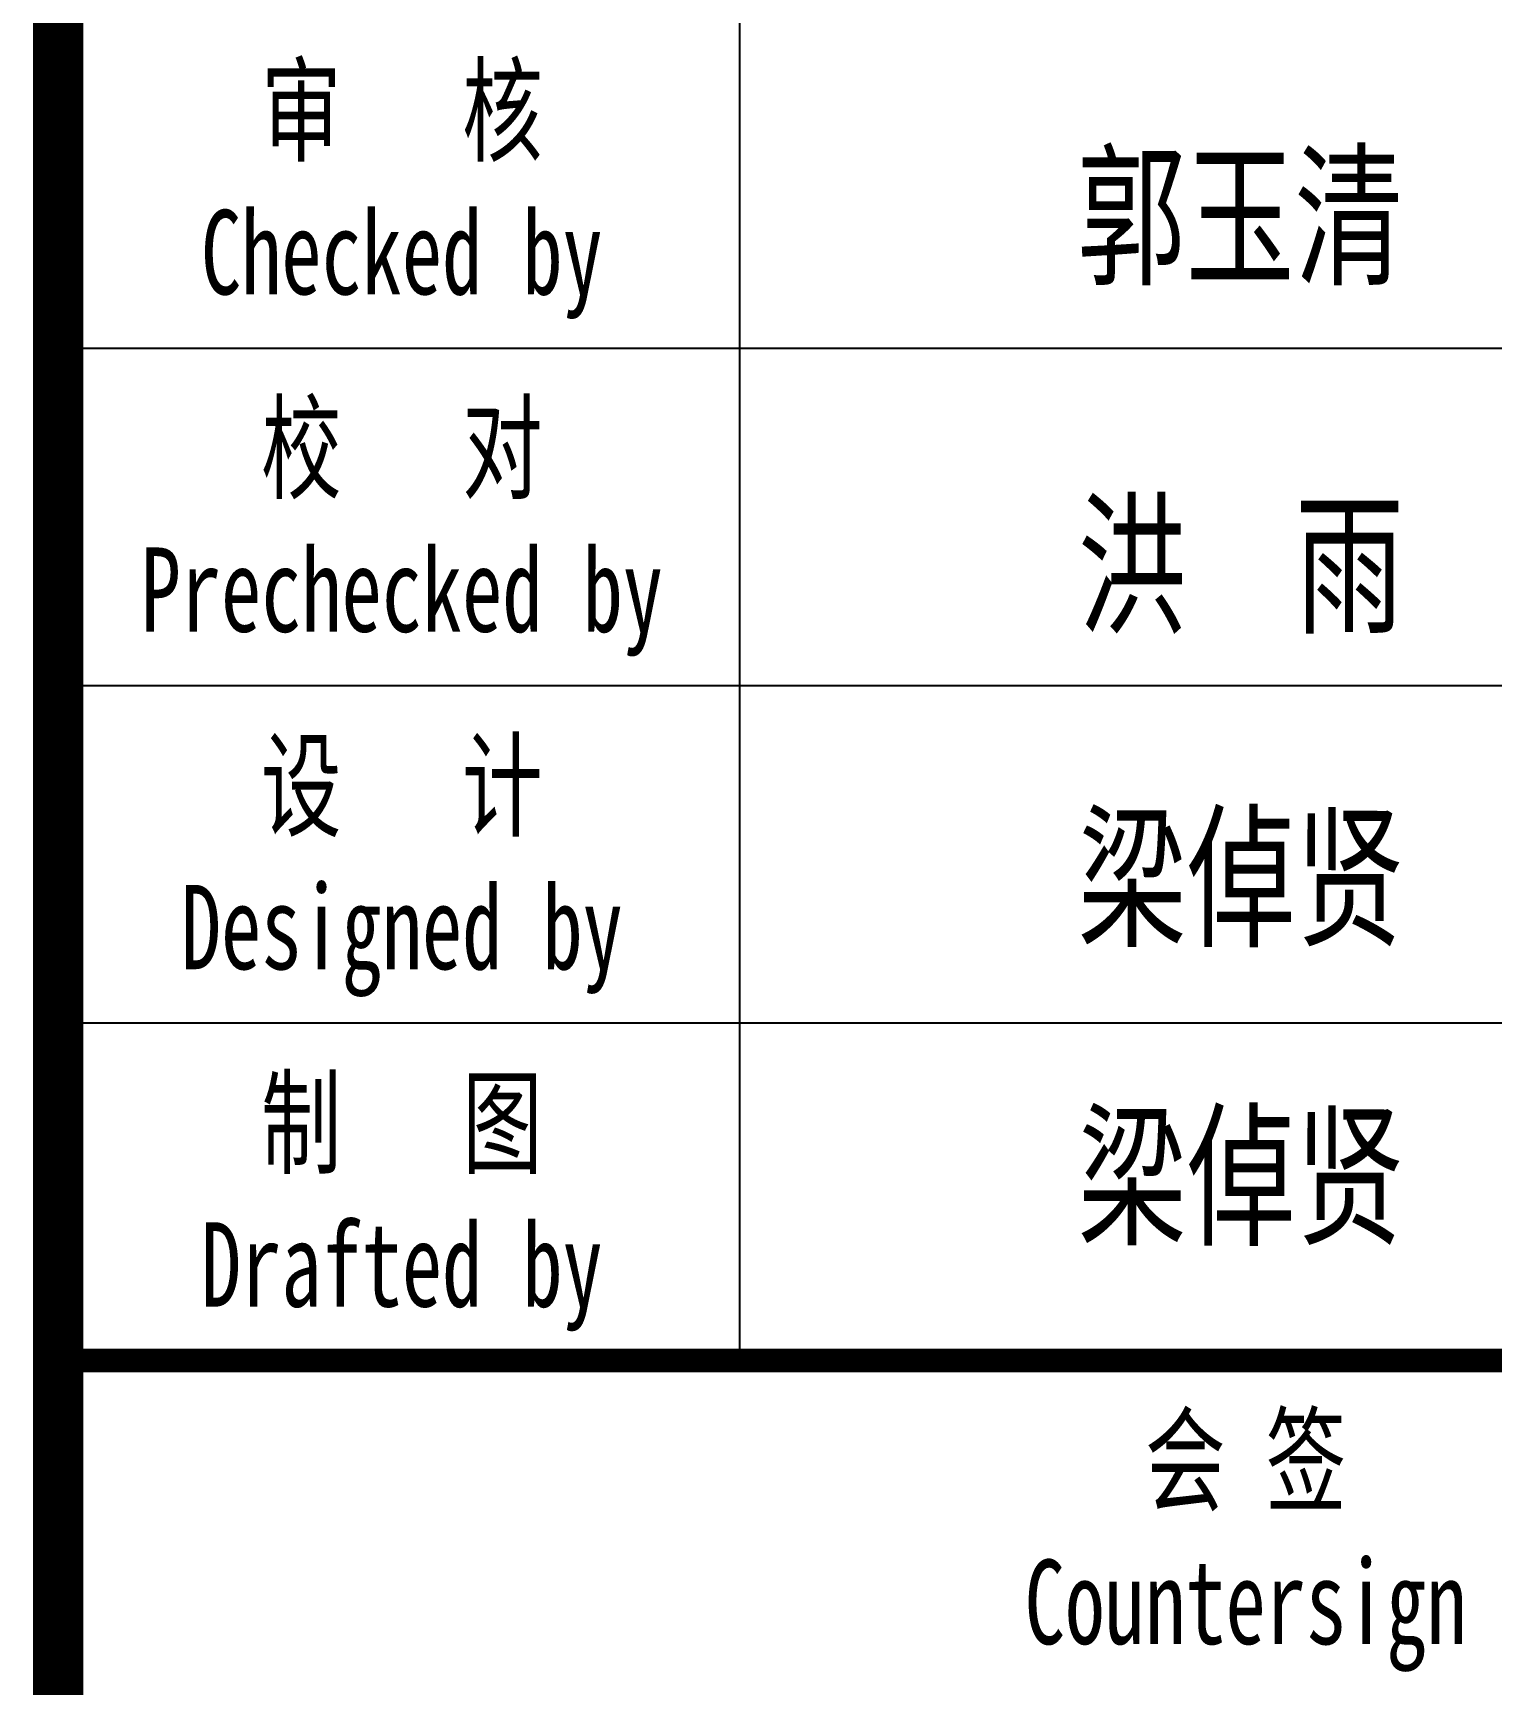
# Model space of a CAD drawing. Extents: x 180850 to 1399066, y 48356 to 327880.
# Drawn here: x 414419 to 420580, y 56240 to 63218 of the extents above; entities that cross this region are included whole.
import ezdxf
from ezdxf.enums import TextEntityAlignment as Align

# ---------------------------------------------------------------- set-up
doc = ezdxf.new("R2010")
doc.units = 0
doc.header["$LTSCALE"] = 1000
doc.layers.add('PUB_TEXT', color=7, linetype='Continuous')
doc.layers.add('PUB_TITLE', color=4, linetype='Continuous')
doc.styles.add('_gyy_title_ST', font='', dxfattribs={"width": 0.8})
doc.styles.get('_gyy_title_ST').set_extended_font_data('SimSun')

msp = doc.modelspace()

# ---------------------------------------------------------------- linework, layer by layer
at = {"layer": 'PUB_TITLE'}
for p, q in [((417401.4, 67587.1), (417401.4, 57609.62)), ((424528.17, 61885.68), (414550.69, 61885.68)), ((424528.17, 60460.33), (414550.69, 60460.33)), ((424528.17, 59034.97), (414550.69, 59034.97))]:
    msp.add_line(p, q, dxfattribs=at)
at = {"layer": 'PUB_TITLE', "const_width": 212.12}
msp.add_lwpolyline([(414524.57, 130941.81), (424423.55, 130941.81), (424423.55, 49770.17), (414524.57, 49770.17)], close=True, dxfattribs=at)
at = {"layer": 'PUB_TITLE', "const_width": 99.77}
msp.add_lwpolyline([(414550.69, 57609.62), (424528.17, 57609.62)], dxfattribs=at)

# ---------------------------------------------------------------- texts
at = {"layer": 'PUB_TEXT', "color": 3, "style": '_gyy_title_ST', "width": 0.7}
for s, p in [('郭玉清', (418827.44, 62203.77)), ('洪  雨', (418830.64, 60731.61)), ('梁倬贤', (418830.64, 59409.92)), ('梁倬贤', (418830.64, 58148.52))]:
    msp.add_text(s, height=481.259, dxfattribs=at).set_placement(p)
at = {"layer": 'PUB_TITLE', "style": '_gyy_title_ST', "width": 0.7}
for s, height, p in [('审   核', 356.338, (415976.06, 62712.39)), ('Checked by', 356.338, (415976.04, 62113.74)), ('校   对', 356.338, (415976.06, 61287.03)), ('Prechecked by', 356.3382, (415976.04, 60688.39)), ('设   计', 356.338, (415976.06, 59861.68)), ('Designed by', 356.3382, (415976.04, 59263.03)), ('制   图', 356.338, (415976.06, 58436.33)), ('Drafted by', 356.338, (415976.04, 57837.68)), ('会 签', 356.338, (419539.43, 57010.97)), ('Countersign', 356.3382, (419539.43, 56412.32))]:
    msp.add_text(s, height=height, dxfattribs=at).set_placement(p, align=Align.CENTER)

doc.saveas('drawing.dxf')
